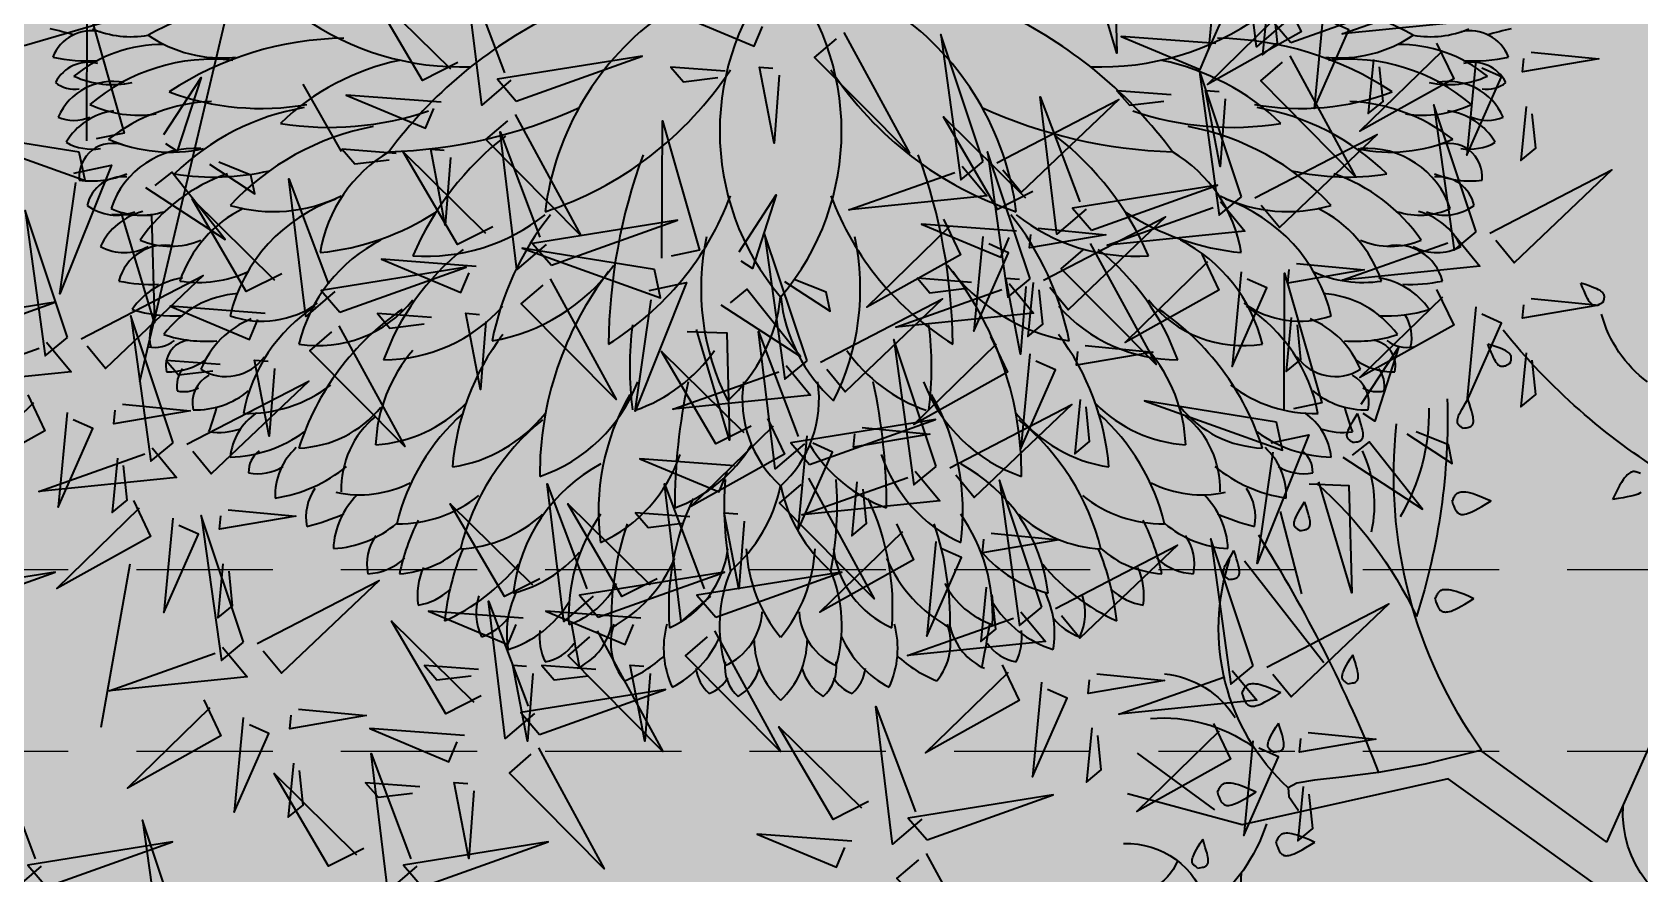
# Model space of a CAD drawing. Header units: millimetres. Extents: x -620 to 116137, y -21481 to 17762.
# Drawn here: x 4790 to 5675, y 6081 to 6544 of the extents above; entities that cross this region are included whole.
import ezdxf

# ---------------------------------------------------------------- set-up
doc = ezdxf.new("R2010")
doc.units = ezdxf.units.MM
doc.header["$LTSCALE"] = 150
doc.linetypes.add('1625_East Villa$0$DASHED', pattern=[0.75, 0.5, -0.25])
doc.layers.add('1625_East Villa$0$ad-Elevation 10', color=8, linetype='Continuous')
doc.layers.add('1625_East Villa$0$ad-Furniture', color=8, linetype='Continuous')
doc.layers.add('1625_East Villa$0$ad-Landscape', color=7, linetype='Continuous', lineweight=35, true_color=0x007f00)
doc.layers.add('1625_East Villa$0$ad-Landscape 2', color=7, linetype='Continuous', lineweight=35, true_color=0x264c00)

# ---------------------------------------------------------------- blocks, each defined once
blk = doc.blocks.new('1625_East Villa$0$bamboo')
at = {"layer": '1625_East Villa$0$ad-Landscape'}
blk.add_line((-124.2, -652.6), (-157.7, -842.3), dxfattribs=at)
for points in [[(-119.8, -578.6), (-100, -620.2), (-209, -681), (-112.7, -587.2)], [(8.2, -743.4), (-41.2, -595.8), (-17.7, -764.7), (8.2, -743.4)], [(-9.8, -589.2), (68.8, -596.8), (-19.9, -612), (-18.4, -596.3)], [(352.8, -669.4), (311.6, -690.1), (248.5, -582.4), (344.3, -676.7)], [(489.3, -669.4), (448.2, -690.1), (385.1, -582.4), (480.9, -676.7)], [(527.1, -597.7), (464.1, -593), (478.7, -609.9), (518.7, -605)], [(590.2, -602.4), (584.1, -681.2), (567.1, -592.8), (582.9, -593.9)], [(-74.2, -598.9), (-84.7, -708.9), (-44.2, -617.6), (-67, -607.5)], [(-15.8, -652.1), (-21.8, -715), (-4.6, -700.8), (-8.7, -660.7)], [(-357.5, -714.1), (-210.9, -661.7), (-379.3, -688.7), (-357.5, -714.1)], [(23.9, -744.9), (165.8, -671.4), (52.3, -779.4), (31, -753.6)], [(420.7, -714.1), (567.3, -661.7), (398.9, -688.7), (420.7, -714.1)], [(557.2, -714.1), (703.8, -661.7), (535.4, -688.7), (557.2, -714.1)], [(333.5, -715.5), (223.2, -707.2), (315.3, -745.8), (325, -722.8)], [(346.4, -826.2), (312.4, -855.4), (293, -695.5), (339.1, -817.8)], [(470, -715.5), (359.7, -707.2), (451.8, -745.8), (461.5, -722.8)], [(284.5, -805.8), (243.4, -826.4), (180.3, -718.7), (276.1, -813.1)], [(419.5, -729.9), (495.9, -870.2), (385.6, -759), (411, -737.1)], [(556, -729.9), (632.4, -870.2), (522.1, -759), (547.5, -737.1)], [(-16.2, -749), (12.3, -783.5), (-148, -799.7), (-24.8, -756.1)], [(281.4, -774.9), (218.4, -770.2), (232.9, -787.1), (272.9, -782.2)], [(344.4, -779.7), (338.4, -858.4), (321.4, -770), (337.1, -771.2)], [(417.9, -774.9), (354.9, -770.2), (369.5, -787.1), (409.4, -782.2)], [(480.9, -779.7), (474.9, -858.4), (457.9, -770), (473.7, -771.2)], [(352.4, -850.5), (499, -798.1), (330.6, -825.1), (352.4, -850.5)], [(-37.9, -810.4), (-18.1, -852), (-127, -912.8), (-30.8, -819)], [(72.2, -821), (150.8, -828.6), (62, -843.8), (63.5, -828.1)], [(7.8, -830.7), (-2.8, -940.7), (37.7, -849.4), (14.9, -839.3)], [(265.2, -851.8), (154.9, -843.6), (247, -882.2), (256.7, -859.1)], [(-227.1, -1003.5), (-261, -1032.7), (-280.5, -872.8), (-234.3, -995)], [(209.8, -1003.5), (175.9, -1032.7), (156.4, -872.8), (202.6, -995)], [(351.2, -866.2), (427.7, -1006.6), (317.3, -895.4), (342.8, -873.5)], [(148, -983), (106.8, -1003.7), (43.8, -896), (139.5, -990.3)], [(66.1, -883.9), (60.1, -946.8), (77.4, -932.6), (73.3, -892.5)], [(213.1, -911.3), (150.1, -906.6), (164.7, -923.5), (204.7, -918.6)], [(276.1, -916), (270.1, -994.8), (253.1, -906.4), (268.9, -907.6)], [(-60.1, -1097.9), (-109.5, -950.3), (-85.9, -1119.2), (-60.1, -1097.9)], [(715.7, -974.6), (605.5, -966.3), (697.6, -1004.9), (707.3, -981.8)], [(-221, -1027.7), (-74.4, -975.4), (-242.8, -1002.3), (-221, -1027.7)], [(215.9, -1027.7), (362.5, -975.4), (194.1, -1002.3), (215.9, -1027.7)]]:
    blk.add_lwpolyline(points, dxfattribs=at)
at = {"layer": '1625_East Villa$0$ad-Landscape 2'}
for p, q in [((-57.1, 6), (-247.1, -49.8)), ((-12.4, -16.3), (-113, -440.5)), ((77, -94.4), (121.7, -172.6))]:
    blk.add_line(p, q, dxfattribs=at)
for points in [[(1220.1, -21.7), (1186.2, -50.9), (1166.7, 109), (1212.8, -13.3)], [(974.5, 68.1), (1020.5, 66.3), (1023.9, -58.4), (985.4, 70.4)], [(319, -89.9), (285.1, -119.1), (265.6, 40.8), (311.8, -81.4)], [(1140.9, 55.7), (1130.4, -54.4), (1170.9, 36.9), (1148, 47)], [(257.2, -69.4), (216.1, -90.1), (153, 17.6), (248.8, -76.7)], [(1218.1, 7.8), (1238, -33.8), (1129, -94.7), (1225.2, -0.8)], [(1199.3, 2.4), (1193.3, -60.5), (1210.5, -46.3), (1206.4, -6.2)], [(1226.2, -46), (1372.8, 6.4), (1204.4, -20.6), (1226.2, -46)], [(1417.4, 14.6), (1445.8, -19.9), (1285.6, -36.1), (1408.7, 7.5)], [(-174.3, -160.5), (-173.7, -0.6), (-130.6, -151.3), (-163.4, -158.2)], [(620.2, -20.1), (509.9, -11.8), (602, -50.4), (611.7, -27.3)], [(1263.8, -12.5), (1253.3, -122.6), (1293.7, -31.3), (1270.9, -21.1)], [(706.2, -34.4), (782.6, -174.8), (672.3, -63.6), (697.7, -41.7)], [(868.3, -184.3), (818.9, -36.7), (842.4, -205.6), (868.3, -184.3)], [(1139, -47.3), (1028.7, -39.1), (1120.8, -77.6), (1130.5, -54.6)], [(1395.6, -46.8), (1415.5, -88.4), (1306.5, -149.2), (1402.7, -55.4)], [(325.1, -114.1), (471.7, -61.8), (303.3, -88.7), (325.1, -114.1)], [(631.1, -84.2), (625.1, -163), (608.1, -74.6), (623.8, -75.8)], [(1225, -61.7), (1301.4, -202.1), (1191.1, -90.8), (1216.5, -69)], [(1322.2, -65.8), (1316.2, -128.7), (1333.4, -114.5), (1329.3, -74.4)], [(1441.3, -67.1), (1430.8, -177.1), (1471.2, -85.8), (1448.4, -75.7)], [(1505.7, -57.4), (1584.3, -65), (1495.6, -80.2), (1497.1, -64.5)], [(-84.5, -153), (-41.3, -86.9), (-69, -172.5), (-82.2, -163.9)], [(568.1, -79.5), (505.1, -74.8), (519.6, -91.7), (559.6, -86.8)], [(1168.6, -225.3), (1119.3, -77.6), (1142.8, -246.6), (1168.6, -225.3)], [(237.9, -115.5), (127.6, -107.2), (219.7, -145.8), (229.4, -122.8)], [(988, -239.9), (954.1, -269), (934.6, -109.2), (980.8, -231.4)], [(1086.9, -106.8), (1023.9, -102.1), (1038.4, -119), (1078.4, -114.1)], [(1149.9, -111.5), (1143.9, -190.3), (1126.9, -101.9), (1142.6, -103)], [(323.9, -129.9), (400.4, -270.3), (290, -159), (315.4, -137.2)], [(884, -185.9), (1025.9, -112.3), (912.4, -220.4), (891.1, -194.5)], [(1441.7, -266.2), (1392.3, -118.6), (1415.9, -287.5), (1441.7, -266.2)], [(1499.7, -120.3), (1493.7, -183.2), (1510.9, -169), (1506.8, -128.9)], [(-183, -173.7), (-336.7, -149), (-176.1, -206.5), (-183, -173.7)], [(494.6, -296.8), (495.3, -137), (538.4, -287.6), (505.6, -294.5)], [(926.2, -219.4), (885, -240.1), (822, -132.4), (917.7, -226.7)], [(360, -280.8), (326.1, -310), (306.6, -150.1), (352.7, -272.3)], [(1184.4, -226.8), (1326.3, -153.2), (1212.8, -261.3), (1191.5, -235.4)], [(-31.6, -187.5), (21.3, -222), (16.7, -200.1), (-20.7, -185.2)], [(185.8, -175), (122.8, -170.2), (137.4, -187.2), (177.4, -182.3)], [(298.2, -260.3), (257, -281), (193.9, -173.3), (289.7, -267.6)], [(248.8, -179.7), (242.8, -258.4), (225.8, -170), (241.6, -171.2)], [(922.9, -320.7), (873.5, -173.1), (897.1, -342), (922.9, -320.7)], [(-189.3, -197.8), (-145.6, -188.6), (-205.5, -338.1), (-187, -208.8)], [(-105.9, -214.5), (-13.2, -274.9), (-75.4, -196.7), (-94.9, -212.2)], [(114.3, -335.4), (80.4, -364.5), (60.9, -204.6), (107, -326.9)], [(843.9, -189.9), (872.4, -224.4), (712.1, -240.6), (835.3, -197)], [(1457.4, -267.7), (1599.3, -194.1), (1485.9, -302.2), (1464.5, -276.3)], [(584.4, -289.3), (627.6, -223.2), (600, -308.9), (586.7, -300.3)], [(994.1, -264.1), (1140.7, -211.8), (972.3, -238.7), (994.1, -264.1)], [(-196.6, -388.9), (-246, -241.3), (-222.5, -410.2), (-196.6, -388.9)], [(52.5, -314.9), (11.3, -335.6), (-51.8, -227.9), (44, -322.2)], [(1144.3, -230.8), (1172.7, -265.3), (1012.5, -281.6), (1135.7, -237.9)], [(-145, -245.6), (-99, -247.3), (-95.6, -372), (-134.1, -243.3)], [(366.1, -305), (512.7, -252.7), (344.3, -279.6), (366.1, -305)], [(822.2, -251.3), (842, -292.9), (733.1, -353.8), (829.3, -259.9)], [(906.9, -265.5), (796.6, -257.2), (888.7, -295.8), (898.4, -272.8)], [(938.6, -322.2), (1080.5, -248.7), (967.1, -356.7), (945.7, -330.8)], [(663.5, -416.2), (614.1, -268.5), (637.6, -437.5), (663.5, -416.2)], [(867.9, -271.6), (857.4, -381.7), (897.8, -290.4), (875, -280.2)], [(932.3, -262), (1010.9, -269.6), (922.2, -284.8), (923.7, -269.1)], [(992.9, -279.9), (1069.3, -420.3), (959, -309), (984.4, -287.2)], [(1417.4, -271.7), (1445.8, -306.2), (1285.6, -322.5), (1408.7, -278.8)], [(278.8, -306.4), (168.6, -298.1), (260.7, -336.7), (270.4, -313.7)], [(486, -310), (332.3, -285.3), (492.9, -342.8), (486, -310)], [(1122.6, -292.2), (1142.4, -333.8), (1033.4, -394.7), (1129.7, -300.8)], [(-180.9, -390.4), (-39, -316.9), (-152.5, -424.9), (-173.8, -399)], [(120.3, -359.6), (266.9, -307.2), (98.5, -334.2), (120.3, -359.6)], [(1168.2, -312.5), (1157.7, -422.6), (1198.2, -331.3), (1175.3, -321.1)], [(1218.2, -474.1), (1218.9, -314.2), (1262, -464.9), (1229.2, -471.8)], [(1232.6, -302.9), (1311.2, -310.5), (1222.5, -325.7), (1224, -310)], [(364.9, -320.8), (441.3, -461.2), (331, -349.9), (356.4, -328.1)], [(479.7, -334.2), (523.4, -325), (463.5, -474.5), (482, -345.1)], [(563.1, -350.9), (655.8, -411.2), (593.6, -333), (574, -348.6)], [(637.4, -323.8), (690.3, -358.3), (685.7, -336.5), (648.3, -321.5)], [(898.6, -326.3), (927, -360.8), (766.8, -377), (889.9, -333.4)], [(854.8, -325), (791.8, -320.2), (806.4, -337.2), (846.3, -332.2)], [(917.8, -329.7), (911.8, -408.4), (894.8, -320), (910.5, -321.2)], [(926.3, -324.9), (920.3, -387.8), (937.5, -373.5), (933.4, -333.5)], [(1395.6, -333.1), (1415.5, -374.7), (1306.5, -435.6), (1402.7, -341.7)], [(-357.5, -400.5), (-210.9, -348.1), (-379.3, -375.1), (-357.5, -400.5)], [(33.1, -361), (-77.2, -352.7), (14.9, -391.3), (24.6, -368.2)], [(679.2, -417.7), (821.1, -344.1), (707.7, -452.2), (686.3, -426.3)], [(1441.3, -353.4), (1430.8, -463.5), (1471.2, -372.2), (1448.4, -362)], [(1505.7, -343.8), (1584.3, -351.4), (1495.6, -366.6), (1497.1, -350.9)], [(-73.8, -511.6), (-123.1, -364), (-99.6, -532.9), (-73.8, -511.6)], [(226.8, -365.9), (163.8, -361.1), (178.3, -378.1), (218.3, -373.2)], [(289.8, -370.6), (283.8, -449.3), (266.8, -360.9), (282.5, -362.1)], [(1226.6, -365.8), (1220.6, -428.7), (1237.8, -414.5), (1233.7, -374.4)], [(119.1, -375.3), (195.6, -515.7), (85.2, -404.5), (110.7, -382.6)], [(524, -381.9), (570, -383.6), (573.4, -508.4), (534.9, -379.6)], [(660.4, -512.6), (626.5, -541.8), (607, -381.9), (653.1, -504.2)], [(813.7, -538.9), (764.3, -391.3), (787.8, -560.2), (813.7, -538.9)], [(876.8, -387.7), (896.6, -429.3), (787.7, -490.1), (883.9, -396.3)], [(-221, -394.5), (-192.5, -429), (-352.8, -445.2), (-229.6, -401.6)], [(598.6, -492.1), (557.4, -512.8), (494.3, -405.1), (590.1, -499.4)], [(922.5, -407.9), (912, -518), (952.4, -426.7), (929.6, -416.6)], [(986.9, -398.3), (1065.5, -405.9), (976.8, -421.1), (978.3, -405.4)], [(1308, -466.6), (1351.2, -400.5), (1323.6, -486.2), (1310.3, -477.5)], [(1499.7, -406.7), (1493.7, -469.6), (1510.9, -455.4), (1506.8, -415.3)], [(-19, -420.4), (-82, -415.7), (-67.4, -432.6), (-27.4, -427.7)], [(44, -425.1), (38, -503.9), (21, -415.5), (36.8, -416.7)], [(639.2, -421.7), (667.6, -456.2), (507.4, -472.5), (630.5, -428.8)], [(-58, -513.1), (83.9, -439.6), (-29.6, -547.6), (-50.9, -521.7)], [(-242.7, -455.8), (-222.9, -497.4), (-331.8, -558.3), (-235.6, -464.5)], [(-132.6, -466.5), (-54, -474.1), (-142.8, -489.3), (-141.3, -473.6)], [(829.4, -540.4), (971.3, -466.8), (857.8, -574.9), (836.5, -549)], [(980.9, -461.2), (974.9, -524.1), (992.1, -509.9), (988, -469.8)], [(1209.6, -487.3), (1055.9, -462.6), (1216.5, -520.1), (1209.6, -487.3)], [(-197, -476.1), (-207.5, -586.2), (-167.1, -494.9), (-189.9, -484.8)], [(617.4, -483.1), (637.2, -524.7), (528.3, -585.6), (624.5, -491.7)], [(666.4, -536.8), (813, -484.5), (644.6, -511.4), (666.4, -536.8)], [(663.1, -503.4), (652.6, -613.5), (693, -522.2), (670.2, -512)], [(727.5, -493.8), (806.1, -501.4), (717.4, -516.6), (718.9, -500.9)], [(1203.3, -511.5), (1247, -502.3), (1187.1, -651.7), (1205.5, -522.4)], [(1361, -501.1), (1413.9, -535.6), (1409.3, -513.8), (1371.9, -498.8)], [(-98.1, -517.2), (-69.7, -551.7), (-229.9, -567.9), (-106.7, -524.3)], [(1286.7, -528.1), (1379.3, -588.5), (1317.2, -510.3), (1297.6, -525.8)], [(-138.6, -529.4), (-144.7, -592.3), (-127.4, -578.1), (-131.5, -538)], [(579.2, -538.2), (468.9, -529.9), (561.1, -568.5), (570.7, -545.5)], [(414.6, -689.9), (380.7, -719), (361.2, -559.2), (407.3, -681.4)], [(551.1, -689.9), (517.2, -719), (497.7, -559.2), (543.9, -681.4)], [(665.2, -552.6), (741.7, -693), (631.3, -581.7), (656.8, -559.9)], [(789.3, -544.5), (817.8, -578.9), (657.5, -595.2), (780.7, -551.6)], [(721.5, -556.7), (715.5, -619.6), (732.7, -605.4), (728.6, -565.3)], [(936.5, -702.5), (887.2, -554.9), (910.7, -723.8), (936.5, -702.5)], [(1247.5, -559.2), (1293.6, -560.9), (1297, -685.7), (1258.5, -556.9)], [(767.6, -605.8), (787.4, -647.4), (678.5, -708.3), (774.7, -614.5)], [(877.7, -616.5), (956.3, -624.1), (867.5, -639.3), (869, -623.6)], [(813.3, -626.1), (802.7, -736.2), (843.2, -644.9), (820.4, -634.7)], [(952.3, -704), (1094.2, -630.5), (980.7, -738.5), (959.4, -712.7)], [(1182.3, -770.7), (1132.9, -623.1), (1156.5, -792), (1182.3, -770.7)], [(871.6, -679.4), (865.6, -742.3), (882.9, -728.1), (878.8, -688)], [(912.2, -708.1), (940.6, -742.6), (780.4, -758.8), (903.6, -715.2)], [(1198, -772.2), (1339.9, -698.7), (1226.5, -806.7), (1205.1, -780.8)], [(890.5, -769.5), (910.3, -811.1), (801.3, -871.9), (897.6, -778.1)], [(1000.5, -780.1), (1079.1, -787.7), (990.4, -802.9), (991.9, -787.2)], [(1158, -776.3), (1186.4, -810.8), (1026.2, -827), (1149.3, -783.4)], [(936.1, -789.8), (925.6, -899.8), (966.1, -808.5), (943.2, -798.4)], [(796.9, -949), (763, -978.1), (743.5, -818.2), (789.6, -940.5)], [(1136.2, -837.6), (1156, -879.2), (1047.1, -940.1), (1143.3, -846.3)], [(735.1, -928.5), (693.9, -949.2), (630.8, -841.5), (726.6, -935.8)], [(994.5, -843), (988.5, -905.9), (1005.7, -891.7), (1001.6, -851.6)], [(1181.9, -857.9), (1171.4, -968), (1211.8, -876.7), (1189, -866.6)], [(1246.3, -848.3), (1324.9, -855.9), (1236.2, -871.1), (1237.7, -855.4)], [(1240.3, -911.2), (1234.3, -974.1), (1251.5, -959.9), (1247.4, -919.8)], [(803, -973.2), (949.5, -920.8), (781.1, -947.8), (803, -973.2)], [(801.8, -988.9), (878.2, -1129.3), (767.9, -1018.1), (793.3, -996.2)]]:
    blk.add_lwpolyline(points, dxfattribs=at)
blk = doc.blocks.new('1625_East Villa$0$A$C7DA81DBD')
at = {"layer": '1625_East Villa$0$ad-Landscape'}
for centre, radius, start, end in [((-0.278, -1.6321), 1.6541, 7.07097, 54.85412), ((2.0051, 0.5207), 2.0521, 213.36445, 251.77879), ((0.5036, -2.3877), 1.7715, 23.40985, 52.04459), ((-2.2619, -2.2221), 3.2578, 0.48635, 20.14254), ((1.8408, -1.8007), 0.8356, 9.30481, 59.3197), ((1.8918, -0.7397), 1.7085, 200.47463, 238.37181), ((2.2585, -2.2572), 0.9551, 13.74281, 70.74014), ((0.0127, -2.4992), 1.6882, 11.02849, 38.56329), ((2.0528, -0.5755), 1.111, 231.64981, 273.95156), ((2.8127, -0.1703), 1.5025, 236.86683, 264.37468), ((2.7888, -2.0624), 0.7268, 18.67082, 63.79699), ((3.6025, -1.7876), 0.3701, 25.36372, 76.0362), ((0.9565, -2.7668), 1.425, 19.73306, 51.77211), ((1.8936, -2.412), 0.9205, 13.66836, 62.88227), ((3.5309, -1.1863), 0.4429, 246.56317, 293.43683), ((3.5663, -1.8937), 0.2709, 13.65461, 102.44901), ((3.799, -1.3868), 0.2788, 240.36234, 299.63766), ((1.856, -1.0904), 1.1017, 216.03906, 260.26816), ((-0.5421, -2.9513), 1.9362, 359.73155, 37.41149), ((3.3701, -1.1333), 0.7046, 245.60352, 278.75304), ((3.3942, -2.2431), 0.4369, 34.78481, 81.07296), ((3.6458, -0.9704), 0.8788, 267.00257, 282.07341), ((2.6751, -1.5084), 0.6953, 218.28249, 279.3433), ((3.104, -2.4748), 0.5733, 35.76353, 86.37343), ((2.3006, -1.3581), 0.9275, 221.73929, 269.82837), ((1.3292, -3.2587), 1.5303, 17.59049, 55.74559), ((3.0021, -1.5187), 0.5438, 233.77897, 289.79803), ((2.167, -2.7765), 0.9598, 10.85815, 56.55055), ((3.5079, -1.2176), 0.814, 266.76384, 287.52222), ((3.4132, -2.1554), 0.2388, 346.75476, 32.31761), ((-1.1102, -2.3286), 1.9834, 352.86966, 7.13034), ((0.4415, -3.0214), 1.4626, 4.53972, 37.07204), ((2.8672, -2.5356), 0.5252, 21.8257, 68.02813), ((3.3241, -1.386), 0.7926, 265.56631, 288.01228), ((1.1439, -1.6998), 0.9279, 214.91657, 251.05051), ((1.4468, -2.8141), 0.8978, 2.30093, 40.50756), ((3.4098, -2.3203), 0.1483, 346.0967, 81.70295), ((3.6227, -2.031), 0.1831, 231.14247, 282.0713), ((3.2095, -2.1093), 0.2729, 215.39886, 302.15517), ((3.5474, -1.9775), 0.3785, 233.8191, 270.95416), ((1.6974, -2.079), 0.9321, 201.01467, 251.00855), ((3.2185, -2.5369), 0.186, 348.23624, 60.99446), ((3.3252, -2.438), 0.1695, 350.71369, 36.27653), ((-0.2948, -3.161), 1.349, 352.2305, 30.01298), ((3.0882, -1.8014), 0.7945, 232.47186, 271.55185), ((3.387, -2.0873), 0.4877, 230.8294, 271.59888), ((3.4542, -2.3019), 0.1679, 239.89017, 283.18093), ((2.0257, -2.069), 0.8461, 218.49282, 261.42911), ((2.4021, -1.9593), 0.8207, 225.12287, 265.9267), ((1.0136, -3.5245), 1.2421, 13.52703, 48.39805), ((2.8129, -2.1522), 0.6446, 219.15642, 267.78171), ((2.8327, -2.8868), 0.3555, 6.20703, 55.71806), ((4.7109, -2.1806), 1.4962, 194.55365, 200.41362), ((0.4879, -3.7225), 1.408, 14.08678, 50.75178), ((1.9988, -3.0323), 0.5442, 358.24862, 50.68038), ((3.255, -2.3074), 0.3987, 250.94104, 277.72728), ((3.2048, -2.0899), 0.7587, 233.84333, 268.58495), ((1.4049, -2.5545), 0.8684, 198.68778, 245.28391), ((2.5541, -3.0699), 0.3719, 357.60187, 47.96098), ((2.9291, -2.9329), 0.15, 357.47025, 53.80961), ((0.5792, -3.7449), 0.9742, 6.46688, 61.65563), ((3.0549, -2.2322), 0.863, 231.02378, 261.38718), ((3.0253, -2.6704), 0.2744, 237.97543, 281.26619), ((2.2078, -2.5037), 0.7304, 230.8151, 271.05063), ((2.4357, -2.4238), 0.6427, 243.07607, 282.38547), ((2.1285, -3.3962), 0.4606, 2.36478, 45.58317), ((2.4584, -3.1948), 0.2887, 349.0778, 34.64065), ((-0.7845, -3.7974), 1.7654, 358.75477, 18.61147), ((0.2113, -3.764), 1.0157, 356.98112, 35.15022), ((1.8961, -2.6169), 0.7641, 227.38545, 266.81155), ((0.9147, -3.7961), 1.3196, 11.93886, 26.21864), ((2.6219, -2.7574), 0.6207, 229.77589, 266.93335), ((3.0457, -2.0047), 1.2814, 246.14352, 256.28476), ((2.1061, -3.4684), 0.2887, 349.0778, 34.64065), ((1.3701, -3.1096), 0.824, 203.21959, 241.77969), ((1.7238, -2.9221), 0.7346, 220.38662, 256.09196), ((0.4659, -3.9514), 1.4875, 5.97252, 22.70743), ((2.2394, -2.9434), 0.5806, 228.33638, 266.67487), ((2.4029, -3.194), 0.3293, 226.24511, 267.68542), ((2.4444, -2.7002), 1.2047, 219.61762, 245.52562), ((1.6924, -3.6508), 0.4098, 352.3277, 23.61076), ((1.383, -3.3555), 0.488, 207.43755, 251.18261), ((2.1581, -3.3546), 0.3559, 226.86291, 260.36915), ((1.7595, -3.3631), 0.6247, 211.25767, 253.08831), ((1.0337, -3.8696), 0.5516, 350.48559, 25.45287), ((1.4522, -3.7508), 0.3106, 333.81915, 18.78711), ((1.8213, -3.5993), 0.3023, 216.32124, 252.6008), ((0.6413, -3.9243), 0.3417, 320.17932, 18.67463), ((1.3268, -3.7443), 0.3576, 194.37957, 245.67824), ((-5.8663, -2.673), 7.168, 348.75967, 350.83335), ((1.0529, -3.8878), 0.3429, 334.82228, 6.10535), ((1.1804, -3.4536), 0.743, 227.03228, 248.14061), ((1.4147, -3.7701), 0.2686, 215.04222, 258.95985)]:
    blk.add_arc(centre, radius, start, end, dxfattribs=at)
at = {"layer": '1625_East Villa$0$ad-Landscape 2'}
for centre, radius, start, end in [((1.1235, -0.9635), 1.4762, 139.56784, 220.43216), ((-1.1235, -0.9635), 1.4762, 319.56784, 40.43216), ((-2.7222, -2.1138), 1.9478, 93.73964, 118.81783), ((2.7222, -2.1138), 1.9478, 61.18217, 86.26036), ((-4.487, -1.6291), 1.2847, 71.99953, 78.36281), ((-3.7607, 0.1513), 0.5674, 246.95643, 280.10595), ((-1.8532, 0.9988), 1.5896, 234.65742, 272.19306), ((-0.1824, -2.6175), 2.5892, 116.37959, 143.62907), ((0.278, -1.6321), 1.6541, 125.14588, 172.92903), ((0.1824, -2.6175), 2.5892, 36.37093, 63.62041), ((1.8532, 0.9988), 1.5896, 267.80694, 305.34258), ((3.7607, 0.1513), 0.5674, 259.89405, 293.04357), ((4.487, -1.6291), 1.2847, 101.63719, 108.00047), ((-3.9905, -0.6212), 0.2383, 76.99707, 158.77188), ((-3.5803, -1.2652), 0.8033, 89.21022, 129.38588), ((-3.2335, 0.2213), 0.7603, 235.7746, 275.87942), ((-2.5064, -2.2982), 1.8728, 90.64954, 123.44704), ((2.5064, -2.2982), 1.8728, 56.55296, 89.35046), ((3.2335, 0.2213), 0.7603, 264.12058, 304.2254), ((3.5803, -1.2652), 0.8033, 50.61412, 90.78978), ((3.9905, -0.6212), 0.2383, 21.22812, 103.00293), ((-4.0211, 0.3309), 0.8867, 257.52959, 274.45848), ((-3.2885, -1.64), 1.0932, 83.82806, 130.47833), ((-1.9143, -1.938), 1.4152, 101.89122, 133.87774), ((1.9143, -1.938), 1.4152, 46.12226, 78.10878), ((3.2885, -1.64), 1.0932, 49.52167, 96.17194), ((4.0211, 0.3309), 0.8867, 265.54152, 282.47041), ((-4.0065, -0.7788), 0.2144, 75.31026, 152.80649), ((-3.8679, -0.1672), 0.5263, 245.03704, 282.60876), ((-2.0051, 0.5207), 2.0521, 288.22121, 326.63555), ((3.8679, -0.1672), 0.5263, 257.39124, 294.96296), ((4.0065, -0.7788), 0.2144, 27.19351, 104.68974), ((-4.09, -0.5543), 0.1658, 229.71676, 280.64559), ((-3.8641, -1.0224), 0.3477, 79.21259, 156.08162), ((-3.0057, 0.698), 1.5293, 249.60798, 279.92697), ((3.0057, 0.698), 1.5293, 260.07303, 290.39202), ((3.8641, -1.0224), 0.3477, 23.91838, 100.78741), ((4.09, -0.5543), 0.1658, 259.35441, 310.28324), ((-3.7147, -0.1925), 0.678, 245.29475, 278.44427), ((-3.2424, -1.8545), 1.0655, 92.74788, 127.4895), ((-2.5206, -2.2177), 1.411, 99.65865, 134.4053), ((-2.3551, 1.8074), 2.8907, 271.74206, 294.32586), ((2.3551, 1.8074), 2.8907, 245.67414, 268.25794), ((2.5206, -2.2177), 1.411, 45.5947, 80.34135), ((3.2424, -1.8545), 1.0655, 52.5105, 87.25212), ((3.7147, -0.1925), 0.678, 261.55573, 294.70525), ((-4.09, -0.6654), 0.2348, 246.95459, 293.04541), ((-3.8058, -1.2269), 0.3858, 98.11277, 148.84912), ((-2.6118, 0.8298), 1.7705, 260.78995, 288.93131), ((2.6118, 0.8298), 1.7705, 251.06869, 279.21005), ((3.8058, -1.2269), 0.3858, 31.15088, 81.88723), ((4.09, -0.6654), 0.2348, 246.95459, 293.04541), ((-3.5292, -0.1698), 0.9139, 246.6856, 281.98272), ((-2.0704, -2.4383), 1.5297, 100.87998, 136.84474), ((-0.5036, -2.3877), 1.7715, 127.95541, 156.59015), ((2.0704, -2.4383), 1.5297, 43.15526, 79.12002), ((3.5292, -0.1698), 0.9139, 258.01728, 293.3144), ((-3.9828, -0.7528), 0.3143, 240.83495, 278.40667), ((-3.867, -1.2266), 0.1934, 69.40402, 185.81334), ((-3.3934, -1.5704), 0.508, 85.63715, 161.63434), ((-1.8408, -1.8007), 0.8356, 120.6803, 170.69519), ((2.2619, -2.2221), 3.2578, 159.85746, 179.51365), ((3.3934, -1.5704), 0.508, 18.36566, 94.36285), ((3.867, -1.2266), 0.1934, 354.18666, 110.59598), ((3.9828, -0.7528), 0.3143, 261.59333, 299.16505), ((-3.2785, 0.1985), 1.4267, 260.74511, 283.04309), ((3.2785, 0.1985), 1.4267, 256.95691, 279.25489), ((-3.9905, -0.7068), 0.5437, 262.71659, 292.35425), ((-3.8061, -1.4393), 0.2126, 83.93136, 167.1466), ((-2.8723, -2.1694), 1.0147, 108.93763, 145.3584), ((2.8723, -2.1694), 1.0147, 34.6416, 71.06237), ((3.9905, -0.7068), 0.5437, 247.64575, 277.28341), ((3.8061, -1.4393), 0.2126, 12.8534, 96.06864), ((-3.8429, -1.1634), 0.2852, 233.28378, 291.64538), ((-2.935, -0.5362), 0.8919, 253.64007, 296.08119), ((-2.2585, -2.2572), 0.9551, 109.25986, 166.25719), ((-1.8918, -0.7397), 1.7085, 301.62819, 339.52537), ((2.935, -0.5362), 0.8919, 243.91881, 286.35993), ((3.8429, -1.1634), 0.2852, 248.35462, 306.71622), ((-3.6025, -1.7876), 0.3701, 103.9638, 154.63628), ((-3.6986, -1.0203), 0.4283, 245.59747, 287.58932), ((-2.7888, -2.0624), 0.7268, 116.20301, 161.32918), ((-2.8127, -0.1703), 1.5025, 275.62532, 303.13317), ((-2.0528, -0.5755), 1.111, 266.04844, 308.35019), ((-0.0127, -2.4992), 1.6882, 141.43671, 168.97151), ((3.6986, -1.0203), 0.4283, 252.41068, 294.40253), ((0.9729, -1.8753), 1.4339, 167.8862, 206.84023), ((-0.9729, -1.8753), 1.4339, 333.15977, 12.1138), ((-3.799, -1.3868), 0.2788, 240.36234, 299.63766), ((-3.5663, -1.8937), 0.2709, 77.55099, 166.34539), ((-3.5309, -1.1863), 0.4429, 246.56317, 293.43683), ((-1.8936, -2.412), 0.9205, 117.11773, 166.33164), ((-0.9565, -2.7668), 1.425, 128.22789, 160.26694), ((-1.856, -1.0904), 1.1017, 279.73184, 323.96094), ((-3.6458, -0.9704), 0.8788, 257.92659, 272.99743), ((-3.3942, -2.2431), 0.4369, 98.92704, 145.21519), ((-3.3701, -1.1333), 0.7046, 261.24696, 294.39648), ((0.5421, -2.9513), 1.9362, 142.58851, 180.26845), ((-3.104, -2.4748), 0.5733, 93.62657, 144.23647), ((-2.6751, -1.5084), 0.6953, 260.6567, 321.71751), ((-0.9472, -1.8177), 0.9527, 312.26313, 353.77864), ((0.9472, -1.8177), 0.9527, 186.22136, 227.73687), ((-3.5079, -1.2176), 0.814, 252.47778, 273.23616), ((-3.4132, -2.1554), 0.2388, 147.68239, 193.24524), ((-3.0021, -1.5187), 0.5438, 250.20197, 306.22103), ((-2.167, -2.7765), 0.9598, 123.44945, 169.14185), ((-1.3292, -3.2587), 1.5303, 124.25441, 162.40951), ((-2.3006, -1.3581), 0.9275, 270.17163, 318.26071), ((-3.3241, -1.386), 0.7926, 251.98772, 274.43369), ((-2.8672, -2.5356), 0.5252, 111.97187, 158.1743), ((-0.4415, -3.0214), 1.4626, 142.92796, 175.46028), ((1.1102, -2.3286), 1.9834, 172.86966, 187.13034), ((-3.6227, -2.031), 0.1831, 257.9287, 308.85753), ((-3.4098, -2.3203), 0.1483, 98.29705, 193.9033), ((-1.4468, -2.8141), 0.8978, 139.49244, 177.69907), ((-1.1439, -1.6998), 0.9279, 288.94949, 325.08343), ((-3.5474, -1.9775), 0.3785, 269.04584, 306.1809), ((-3.2095, -2.1093), 0.2729, 237.84483, 324.60114), ((-3.3252, -2.438), 0.1695, 143.72347, 189.28631), ((-3.2185, -2.5369), 0.186, 119.00554, 191.76376), ((-1.6974, -2.079), 0.9321, 288.99145, 338.98533), ((2.889, -3.1417), 3.5018, 167.99481, 180.01757), ((0.4533, -2.5144), 0.6755, 171.39169, 227.83501), ((-0.4533, -2.5144), 0.6755, 312.16499, 8.60831), ((-2.889, -3.1417), 3.5018, 359.98243, 12.00519), ((-3.4542, -2.3019), 0.1679, 256.81907, 300.10983), ((-3.387, -2.0873), 0.4877, 268.40112, 309.1706), ((-3.0882, -1.8014), 0.7945, 268.44815, 307.52814), ((0.2948, -3.161), 1.349, 149.98702, 187.7695), ((-4.7109, -2.1806), 1.4962, 339.58638, 345.44635), ((-2.8327, -2.8868), 0.3555, 124.28194, 173.79297), ((-2.8129, -2.1522), 0.6446, 272.21829, 320.84358), ((-2.4021, -1.9593), 0.8207, 274.0733, 314.87713), ((-1.0136, -3.5245), 1.2421, 131.60195, 166.47297), ((-2.0257, -2.069), 0.8461, 278.57089, 321.50718), ((-3.255, -2.3074), 0.3987, 262.27272, 289.05896), ((-1.9988, -3.0323), 0.5442, 129.31962, 181.75138), ((-0.4879, -3.7225), 1.408, 129.24822, 165.91322), ((-3.2048, -2.0899), 0.7587, 271.41505, 306.15667), ((-0.9142, -2.3228), 0.8735, 290.1808, 328.59513), ((0.9142, -2.3228), 0.8735, 211.40487, 249.8192), ((-2.9291, -2.9329), 0.15, 126.19039, 182.52975), ((-2.5541, -3.0699), 0.3719, 132.03902, 182.39813), ((-1.4049, -2.5545), 0.8684, 294.71609, 341.31222), ((-3.0253, -2.6704), 0.2744, 258.73381, 302.02457), ((-3.0549, -2.2322), 0.863, 278.61282, 308.97622), ((-0.5792, -3.7449), 0.9742, 118.34437, 173.53312), ((-2.4584, -3.1948), 0.2887, 145.35935, 190.9222), ((-2.1285, -3.3962), 0.4606, 134.41683, 177.63522), ((-2.4357, -2.4238), 0.6427, 257.61453, 296.92393), ((-2.2078, -2.5037), 0.7304, 268.94937, 309.1849), ((1.7398, -3.1245), 2.0667, 175.95212, 190.67856), ((-0.8762, -2.8295), 0.8955, 310.78874, 348.03806), ((0.8762, -2.8295), 0.8955, 191.96194, 229.21126), ((-1.7398, -3.1245), 2.0667, 349.32144, 4.04788), ((0.8101, -3.7172), 1.4584, 154.44417, 184.66194), ((-0.8101, -3.7172), 1.4584, 355.33806, 25.55583), ((-3.0457, -2.0047), 1.2814, 283.71524, 293.85648), ((-2.6219, -2.7574), 0.6207, 273.06665, 310.22411), ((-0.9147, -3.7961), 1.3196, 153.78136, 168.06114), ((-1.8961, -2.6169), 0.7641, 273.18845, 312.61455), ((-0.2113, -3.764), 1.0157, 144.84978, 183.01888), ((0.7845, -3.7974), 1.7654, 161.38853, 181.24523), ((-2.1061, -3.4684), 0.2887, 145.35935, 190.9222), ((-2.4029, -3.194), 0.3293, 272.31458, 313.75489), ((-2.2394, -2.9434), 0.5806, 273.32513, 311.66362), ((-0.4659, -3.9514), 1.4875, 157.29257, 174.02748), ((-1.7238, -2.9221), 0.7346, 283.90804, 319.61338), ((-1.3701, -3.1096), 0.824, 298.22031, 336.78041), ((-0.8731, -3.3135), 0.5704, 293.73132, 353.32768), ((0.6722, -3.3341), 0.8727, 183.00382, 219.60588), ((-0.6722, -3.3341), 0.8727, 320.39412, 356.99618), ((0.8731, -3.3135), 0.5704, 186.67232, 246.26868), ((-1.6924, -3.6508), 0.4098, 156.38924, 187.6723), ((-2.4444, -2.7002), 1.2047, 294.47438, 320.38238), ((0.4847, -3.8253), 0.8385, 157.72257, 195.86731), ((-0.4847, -3.8253), 0.8385, 344.13269, 22.27743), ((-2.1581, -3.3546), 0.3559, 279.63085, 313.13709), ((-1.383, -3.3555), 0.488, 288.81739, 332.56245), ((-1.4522, -3.7508), 0.3106, 161.21289, 206.18085), ((-1.0337, -3.8696), 0.5516, 154.54713, 189.51441), ((-1.7595, -3.3631), 0.6247, 286.91169, 328.74233), ((-1.8213, -3.5993), 0.3023, 287.3992, 323.67876), ((-0.4664, -3.7254), 0.3595, 293.70561, 356.94873), ((0.4664, -3.7254), 0.3595, 183.05127, 246.29439), ((-1.0529, -3.8878), 0.3429, 173.89465, 205.17772), ((5.8663, -2.673), 7.168, 189.16665, 191.24033), ((-1.3268, -3.7443), 0.3576, 294.32176, 345.62043), ((-0.6413, -3.9243), 0.3417, 161.32537, 219.82068), ((-0.1425, -3.9552), 0.5349, 164.79318, 204.80951), ((-0.9056, -3.6412), 0.6057, 297.26946, 335.9728), ((0.9056, -3.6412), 0.6057, 204.0272, 242.73054), ((0.1425, -3.9552), 0.5349, 335.19049, 15.20682), ((-1.4147, -3.7701), 0.2686, 281.04015, 324.95778), ((-1.1804, -3.4536), 0.743, 291.85939, 312.96772), ((0.3234, -3.905), 0.4767, 180.43757, 227.26134), ((-0.3234, -3.905), 0.4767, 312.73866, 359.56243), ((-0.2663, -4.0457), 0.2252, 186.24095, 229.15573), ((-0.0961, -4.0625), 0.2274, 172.72717, 229.06653), ((-0.4137, -3.9807), 0.3046, 303.60504, 342.90266), ((0.4137, -3.9807), 0.3046, 197.09734, 236.39496), ((0.0961, -4.0625), 0.2274, 310.93347, 7.27283), ((0.2663, -4.0457), 0.2252, 310.84427, 353.75905), ((-0.4908, -4.0166), 0.2139, 291.17004, 329.58437), ((0.4908, -4.0166), 0.2139, 210.41563, 248.82996)]:
    blk.add_arc(centre, radius, start, end, dxfattribs=at)
blk = doc.blocks.new('1625_East Villa$0$A$C279134A6')
at = {"layer": '1625_East Villa$0$ad-Landscape', "linetype": 'Continuous'}
for p, q in [((352.6, 400.1), (423.7, 240.5)), ((72.2, 376.9), (16.7, 336.4)), ((150.2, 271.7), (93.3, 199)), ((134.4, 222.4), (119.1, 163.4))]:
    blk.add_line(p, q, dxfattribs=at)
for points in [[(344.6, 430.2), (239.1, 354.8)], [(59.8, 418.5), (59.3, 418.2), (58.9, 417.9), (58.4, 417.5), (58, 417.2), (57.7, 416.9), (57.3, 416.6), (57, 416.2), (56.7, 415.9), (56.4, 415.5), (56.2, 415.1), (56, 414.7), (55.9, 414.2), (55.9, 413.7), (55.9, 413), (56, 412.4), (56.1, 411.6), (56.4, 410.7), (56.8, 409.7), (57.3, 408.5), (58, 407), (59, 405.2), (60.2, 403.2), (61.6, 400.7), (63.4, 397.8)], [(59.8, 418.5), (61.2, 418.4), (62.4, 418.2), (63.3, 418), (64.1, 417.8), (64.8, 417.6), (65.3, 417.3), (65.7, 417), (66.1, 416.8), (66.4, 416.4), (66.7, 416.1), (66.9, 415.7), (67.1, 415.3), (67.3, 414.7), (67.4, 414.1), (67.4, 413.5), (67.4, 412.7), (67.3, 411.8), (67.1, 410.7), (66.9, 409.4), (66.5, 407.8), (66, 405.9), (65.3, 403.7), (64.5, 401), (63.4, 397.8)], [(115.9, 400.4), (116.5, 402.3), (117.1, 403.9), (117.6, 405.2), (118.1, 406.2), (118.6, 407), (119.1, 407.7), (119.6, 408.2), (120.1, 408.6), (120.6, 408.9), (121.2, 409.2), (121.8, 409.5), (122.5, 409.6), (123.2, 409.7), (124.1, 409.6), (125, 409.5), (126.1, 409.2), (127.3, 408.9), (128.8, 408.3), (130.4, 407.6), (132.3, 406.6), (134.6, 405.4), (137.2, 403.9), (140.2, 402.1), (143.7, 399.9)], [(115.9, 400.4), (116.2, 399.6), (116.5, 399), (116.8, 398.3), (117.2, 397.6), (117.5, 397), (117.9, 396.4), (118.2, 395.9), (118.7, 395.4), (119.1, 394.9), (119.6, 394.5), (120.1, 394.1), (120.7, 393.9), (121.5, 393.6), (122.3, 393.5), (123.3, 393.4), (124.4, 393.4), (125.7, 393.5), (127.2, 393.8), (128.9, 394.2), (131, 394.8), (133.5, 395.6), (136.4, 396.7), (139.8, 398.1), (143.7, 399.9)], [(352.6, 400.1), (262.6, 334.3)], [(239.1, 354.8), (91.7, 387.5), (9.7, 365.3)], [(74, 364.4), (74.6, 366.3), (75.2, 367.9), (75.7, 369.2), (76.2, 370.3), (76.7, 371.1), (77.2, 371.7), (77.7, 372.2), (78.2, 372.6), (78.7, 373), (79.3, 373.3), (79.9, 373.5), (80.6, 373.7), (81.3, 373.7), (82.2, 373.7), (83.1, 373.5), (84.2, 373.3), (85.4, 372.9), (86.9, 372.4), (88.5, 371.6), (90.4, 370.7), (92.7, 369.5), (95.3, 368), (98.3, 366.2), (101.8, 364)], [(263, 334.1), (222.6, 344.1), (189.3, 350.2), (162.9, 353.6), (143.5, 355.7), (130.8, 357.8), (124.7, 361.2), (125.1, 367.3), (131.9, 377.4)], [(74, 364.4), (74.3, 363.7), (74.6, 363), (74.9, 362.3), (75.3, 361.7), (75.6, 361.1), (76, 360.5), (76.3, 359.9), (76.8, 359.4), (77.2, 359), (77.7, 358.6), (78.2, 358.2), (78.8, 357.9), (79.6, 357.7), (80.4, 357.5), (81.4, 357.5), (82.5, 357.5), (83.8, 357.6), (85.3, 357.8), (87, 358.2), (89.1, 358.8), (91.6, 359.7), (94.5, 360.8), (97.9, 362.2), (101.8, 364)], [(113.9, 335.5), (113.5, 335.2), (113, 334.9), (112.6, 334.6), (112.2, 334.2), (111.8, 333.9), (111.5, 333.6), (111.2, 333.2), (110.9, 332.9), (110.6, 332.5), (110.4, 332.1), (110.2, 331.7), (110.1, 331.2), (110.1, 330.7), (110.1, 330.1), (110.2, 329.4), (110.3, 328.6), (110.6, 327.7), (111, 326.7), (111.5, 325.5), (112.2, 324), (113.2, 322.3), (114.4, 320.2), (115.8, 317.7), (117.6, 314.8)], [(113.9, 335.5), (115.4, 335.4), (116.6, 335.2), (117.5, 335), (118.3, 334.8), (119, 334.6), (119.5, 334.3), (119.9, 334.1), (120.3, 333.8), (120.6, 333.4), (120.9, 333.1), (121.1, 332.7), (121.3, 332.3), (121.5, 331.7), (121.6, 331.2), (121.6, 330.5), (121.6, 329.7), (121.5, 328.8), (121.3, 327.7), (121.1, 326.4), (120.7, 324.8), (120.2, 322.9), (119.5, 320.7), (118.6, 318), (117.6, 314.8)], [(91.5, 293.4), (92.1, 295.4), (92.7, 297), (93.2, 298.2), (93.7, 299.3), (94.2, 300.1), (94.7, 300.7), (95.2, 301.2), (95.7, 301.7), (96.2, 302), (96.8, 302.3), (97.4, 302.5), (98.1, 302.7), (98.8, 302.7), (99.7, 302.7), (100.6, 302.6), (101.7, 302.3), (102.9, 301.9), (104.4, 301.4), (106, 300.7), (107.9, 299.7), (110.2, 298.5), (112.8, 297), (115.8, 295.2), (119.3, 293)], [(91.5, 293.4), (91.8, 292.7), (92.1, 292), (92.4, 291.4), (92.8, 290.7), (93.1, 290.1), (93.5, 289.5), (93.8, 289), (94.3, 288.4), (94.7, 288), (95.2, 287.6), (95.7, 287.2), (96.3, 286.9), (97.1, 286.7), (97.9, 286.6), (98.9, 286.5), (100, 286.5), (101.3, 286.6), (102.8, 286.8), (104.5, 287.2), (106.6, 287.8), (109.1, 288.7), (112, 289.8), (115.4, 291.2), (119.3, 293)], [(167.1, 286.6), (166.7, 286.3), (166.2, 286), (165.8, 285.7), (165.4, 285.3), (165, 285), (164.7, 284.7), (164.3, 284.3), (164.1, 284), (163.8, 283.6), (163.6, 283.2), (163.4, 282.8), (163.3, 282.3), (163.2, 281.8), (163.3, 281.2), (163.4, 280.5), (163.5, 279.7), (163.8, 278.8), (164.2, 277.8), (164.7, 276.6), (165.4, 275.1), (166.4, 273.4), (167.5, 271.3), (169, 268.8), (170.8, 265.9)], [(167.1, 286.6), (168.6, 286.5), (169.7, 286.3), (170.7, 286.1), (171.5, 285.9), (172.2, 285.7), (172.7, 285.4), (173.1, 285.2), (173.5, 284.9), (173.8, 284.6), (174.1, 284.2), (174.3, 283.8), (174.5, 283.4), (174.7, 282.9), (174.8, 282.3), (174.8, 281.6), (174.8, 280.8), (174.7, 279.9), (174.5, 278.8), (174.3, 277.5), (173.9, 275.9), (173.3, 274), (172.7, 271.8), (171.8, 269.1), (170.8, 265.9)], [(229.8, 226.1), (230.4, 228), (230.9, 229.6), (231.5, 230.9), (232, 231.9), (232.5, 232.7), (233, 233.4), (233.5, 233.9), (234, 234.3), (234.5, 234.6), (235.1, 234.9), (235.7, 235.2), (236.4, 235.3), (237.1, 235.4), (238, 235.3), (238.9, 235.2), (240, 234.9), (241.2, 234.6), (242.6, 234), (244.3, 233.3), (246.2, 232.3), (248.5, 231.1), (251.1, 229.6), (254.1, 227.8), (257.6, 225.6)], [(229.8, 226.1), (230.1, 225.4), (230.4, 224.7), (230.7, 224), (231, 223.3), (231.4, 222.7), (231.8, 222.1), (232.1, 221.6), (232.5, 221.1), (233, 220.6), (233.5, 220.2), (234, 219.8), (234.6, 219.6), (235.3, 219.3), (236.2, 219.2), (237.1, 219.1), (238.3, 219.1), (239.5, 219.2), (241, 219.5), (242.8, 219.9), (244.9, 220.5), (247.4, 221.3), (250.3, 222.4), (253.7, 223.8), (257.6, 225.6)], [(82.1, 212.1), (81.6, 211.7), (81.2, 211.4), (80.8, 211.1), (80.4, 210.8), (80, 210.5), (79.6, 210.1), (79.3, 209.8), (79, 209.4), (78.7, 209), (78.5, 208.6), (78.4, 208.2), (78.2, 207.7), (78.2, 207.2), (78.2, 206.6), (78.3, 205.9), (78.5, 205.2), (78.7, 204.3), (79.1, 203.2), (79.6, 202), (80.4, 200.6), (81.3, 198.8), (82.5, 196.7), (84, 194.3), (85.8, 191.4)], [(82.1, 212.1), (83.5, 211.9), (84.7, 211.8), (85.7, 211.6), (86.5, 211.4), (87.1, 211.1), (87.6, 210.9), (88, 210.6), (88.4, 210.3), (88.7, 210), (89, 209.6), (89.3, 209.3), (89.5, 208.8), (89.6, 208.3), (89.7, 207.7), (89.8, 207), (89.7, 206.2), (89.6, 205.3), (89.5, 204.2), (89.2, 202.9), (88.8, 201.4), (88.3, 199.5), (87.6, 197.2), (86.8, 194.5), (85.8, 191.4)], [(132.7, 177.1), (132.2, 176.8), (131.8, 176.5), (131.4, 176.1), (131, 175.8), (130.6, 175.5), (130.2, 175.2), (129.9, 174.8), (129.6, 174.5), (129.4, 174.1), (129.1, 173.7), (129, 173.3), (128.9, 172.8), (128.8, 172.2), (128.8, 171.6), (128.9, 171), (129.1, 170.2), (129.3, 169.3), (129.7, 168.3), (130.3, 167.1), (131, 165.6), (131.9, 163.8), (133.1, 161.8), (134.6, 159.3), (136.4, 156.4)], [(132.7, 177.1), (134.1, 177), (135.3, 176.8), (136.3, 176.6), (137.1, 176.4), (137.7, 176.2), (138.2, 175.9), (138.7, 175.6), (139, 175.4), (139.3, 175), (139.6, 174.7), (139.9, 174.3), (140.1, 173.9), (140.2, 173.3), (140.3, 172.7), (140.4, 172.1), (140.3, 171.3), (140.3, 170.4), (140.1, 169.3), (139.8, 168), (139.4, 166.4), (138.9, 164.5), (138.2, 162.3), (137.4, 159.6), (136.4, 156.4)], [(241.9, 156.2), (242.5, 158.1), (243.1, 159.7), (243.6, 161), (244.2, 162), (244.7, 162.9), (245.2, 163.5), (245.6, 164), (246.2, 164.4), (246.7, 164.8), (247.2, 165.1), (247.9, 165.3), (248.5, 165.5), (249.3, 165.5), (250.1, 165.5), (251.1, 165.3), (252.2, 165.1), (253.4, 164.7), (254.8, 164.2), (256.5, 163.4), (258.4, 162.5), (260.6, 161.3), (263.2, 159.8), (266.3, 157.9), (269.8, 155.8)], [(241.9, 156.2), (242.3, 155.5), (242.6, 154.8), (242.9, 154.1), (243.2, 153.5), (243.6, 152.9), (243.9, 152.3), (244.3, 151.7), (244.7, 151.2), (245.1, 150.8), (245.6, 150.3), (246.2, 150), (246.8, 149.7), (247.5, 149.5), (248.3, 149.3), (249.3, 149.3), (250.4, 149.3), (251.7, 149.4), (253.2, 149.6), (255, 150), (257.1, 150.6), (259.5, 151.5), (262.5, 152.6), (265.8, 154), (269.8, 155.8)], [(377.2, 149.9), (376.2, 150.4), (375, 150.9), (373.6, 151.4), (371.9, 151.9), (369.8, 152.4), (367.3, 153), (364.3, 153.6), (360.9, 154.1), (356.8, 154.8)], [(376.8, 136.3), (376.1, 136), (375.5, 135.7), (374.8, 135.5), (374.2, 135.3), (373.5, 135.1), (372.9, 135), (372.2, 134.9), (371.6, 134.9), (371, 135), (370.3, 135.2), (369.6, 135.5), (368.9, 135.9), (368.1, 136.5), (367.3, 137.2), (366.4, 138.2), (365.4, 139.3), (364.3, 140.8), (363.1, 142.6), (361.7, 144.8), (360.3, 147.6), (358.6, 150.9), (356.8, 154.8)], [(170.6, 113.9), (170.1, 113.6), (169.7, 113.3), (169.3, 113), (168.9, 112.7), (168.5, 112.3), (168.1, 112), (167.8, 111.7), (167.5, 111.3), (167.3, 110.9), (167, 110.5), (166.9, 110.1), (166.8, 109.6), (166.7, 109.1), (166.7, 108.5), (166.8, 107.8), (167, 107), (167.2, 106.2), (167.6, 105.1), (168.2, 103.9), (168.9, 102.4), (169.8, 100.7), (171, 98.6), (172.5, 96.1), (174.3, 93.2)], [(170.6, 113.9), (172, 113.8), (173.2, 113.6), (174.2, 113.5), (175, 113.2), (175.6, 113), (176.1, 112.8), (176.6, 112.5), (176.9, 112.2), (177.2, 111.9), (177.5, 111.5), (177.8, 111.1), (178, 110.7), (178.1, 110.2), (178.2, 109.6), (178.3, 108.9), (178.2, 108.1), (178.2, 107.2), (178, 106.1), (177.7, 104.8), (177.3, 103.2), (176.8, 101.4), (176.1, 99.1), (175.3, 96.4), (174.3, 93.2)], [(249.6, 103.8), (249.1, 103.5), (248.7, 103.2), (248.3, 102.8), (247.8, 102.5), (247.5, 102.2), (247.1, 101.8), (246.8, 101.5), (246.5, 101.1), (246.2, 100.8), (246, 100.4), (245.8, 99.9), (245.7, 99.5), (245.7, 98.9), (245.7, 98.3), (245.8, 97.7), (246, 96.9), (246.2, 96), (246.6, 95), (247.1, 93.7), (247.9, 92.3), (248.8, 90.5), (250, 88.4), (251.5, 86), (253.3, 83.1)], [(249.6, 103.8), (251, 103.6), (252.2, 103.5), (253.2, 103.3), (253.9, 103.1), (254.6, 102.9), (255.1, 102.6), (255.5, 102.3), (255.9, 102), (256.2, 101.7), (256.5, 101.4), (256.8, 101), (257, 100.5), (257.1, 100), (257.2, 99.4), (257.2, 98.7), (257.2, 98), (257.1, 97), (257, 96), (256.7, 94.7), (256.3, 93.1), (255.8, 91.2), (255.1, 88.9), (254.3, 86.3), (253.3, 83.1)], [(283.7, 57), (282.5, 57.8), (281.5, 58.4), (280.6, 58.9), (279.9, 59.3), (279.3, 59.5), (278.7, 59.7), (278.2, 59.7), (277.7, 59.7), (277.3, 59.7), (276.8, 59.6), (276.4, 59.5), (276, 59.3), (275.5, 59), (275, 58.6), (274.6, 58.1), (274.1, 57.5), (273.5, 56.8), (273, 55.8), (272.3, 54.7), (271.6, 53.2), (270.8, 51.4), (269.8, 49.3), (268.7, 46.7), (267.4, 43.6)], [(283.7, 57), (283.8, 56.4), (283.9, 55.9), (284.1, 55.4), (284.1, 54.9), (284.2, 54.4), (284.3, 53.9), (284.3, 53.4), (284.3, 53), (284.2, 52.5), (284.2, 52.1), (284, 51.6), (283.8, 51.2), (283.5, 50.8), (283.1, 50.3), (282.6, 49.8), (281.9, 49.4), (281.2, 48.9), (280.2, 48.3), (279, 47.8), (277.5, 47.1), (275.6, 46.4), (273.4, 45.6), (270.7, 44.7), (267.4, 43.6)], [(350.3, 13.3), (349.1, 14.1), (348.1, 14.8), (347.2, 15.3), (346.5, 15.6), (345.9, 15.9), (345.3, 16), (344.8, 16.1), (344.3, 16.1), (343.9, 16.1), (343.4, 16), (343, 15.9), (342.5, 15.7), (342.1, 15.4), (341.6, 15), (341.2, 14.5), (340.7, 13.9), (340.1, 13.1), (339.6, 12.2), (338.9, 11), (338.2, 9.6), (337.4, 7.8), (336.4, 5.6), (335.3, 3.1), (334, 0)], [(350.3, 13.3), (350.4, 12.8), (350.5, 12.3), (350.7, 11.7), (350.7, 11.2), (350.8, 10.7), (350.9, 10.3), (350.9, 9.8), (350.9, 9.3), (350.8, 8.9), (350.8, 8.4), (350.6, 8), (350.4, 7.6), (350.1, 7.1), (349.7, 6.7), (349.2, 6.2), (348.5, 5.7), (347.8, 5.2), (346.8, 4.7), (345.6, 4.1), (344.1, 3.5), (342.2, 2.8), (340, 1.9), (337.3, 1), (334, 0)]]:
    blk.add_lwpolyline(points, dxfattribs=at)
for centre, radius, start, end in [((-48.8, 417.6), 139.9, 1.6998, 62.3602), ((-9.2, 348.3), 124.4, 18.0629, 85.7559), ((442.7, 379.2), 78.5, 99.9707, 183.8141), ((9.1, 460.1), 59.2, 267.7867, 344.3968), ((12.6, 401), 35, 20.5089, 108.247), ((230.2, 247.1), 155.4, 132.7556, 198.6371), ((-760.6, 724.4), 1021, 327.7895, 338.4969), ((538.9, 137.6), 338.7, 144.528, 186.2468), ((35.1, 421.5), 110.4, 265.3254, 305.1537), ((29.3, 347.2), 67.9, 275.7611, 327.6837), ((-51, 364.4), 295.6, 311.5008, 334.7886), ((-226.1, 96.2), 464.8, 358.3377, 17.8186), ((97.2, 158.4), 89, 334.3958, 12.8307), ((77.9, 92.1), 147.4, 358.9379, 30.6247), ((640.2, -258.1), 464.8, 121.6227, 141.1035), ((434.9, -0.7), 89, 126.6105, 165.0455)]:
    blk.add_arc(centre, radius, start, end, dxfattribs=at)
blk = doc.blocks.new('1625_East Villa$0$zw$DAD3')
at = {"transparency": 33554610}
h = blk.add_hatch(dxfattribs=at)
h.set_pattern_fill('DOTS', color=35, scale=20, angle=360)
h.set_pattern_definition([(360, (-800139.518, 271344.397), (15.875, 31.75), [0, -31.75])])
h.paths.add_polyline_path([(450, -2530), (2915, -2530), (2915, -450), (450, -450)])
at = {"layer": '1625_East Villa$0$ad-Elevation 10', "linetype": '1625_East Villa$0$DASHED'}
for points in [[(0, -1936.67), (3365, -1936.67)], [(0, -2036.67), (3365, -2036.67)]]:
    blk.add_lwpolyline(points, dxfattribs=at)
at = {"xscale": 95.10164028446887, "yscale": 95.10164028446887, "zscale": 95.10164028446887, "rotation": 359.9999999999999}
blk.add_blockref('1625_East Villa$0$A$C7DA81DBD', (1592.07, -1603.96), dxfattribs=at)
at = {"layer": '1625_East Villa$0$ad-Landscape', "linetype": 'Continuous', "xscale": 0.473259546584505, "yscale": 0.473259546584505, "zscale": 0.473259546584505, "rotation": 359.9999999999999}
blk.add_blockref('1625_East Villa$0$bamboo', (1292.6, -1624.94), dxfattribs=at)
at = {"layer": '1625_East Villa$0$ad-Landscape', "xscale": -0.7689692653037794, "yscale": 0.7689692653037794, "zscale": 0.7689692653037794, "rotation": 180}
blk.add_blockref('1625_East Villa$0$A$C279134A6', (1775.58, -1779.13), dxfattribs=at)
blk = doc.blocks.new('1625_East Villa$0$zw$D46D')
at = {"layer": '1625_East Villa$0$ad-Furniture'}
blk.add_blockref('1625_East Villa$0$zw$DAD3', (3610, 8185), dxfattribs=at)
blk = doc.blocks.new('1625_East Villa')
at = {"layer": '1625_East Villa$0$ad-Furniture'}
blk.add_blockref('1625_East Villa$0$zw$D46D', (0, 0), dxfattribs=at)

msp = doc.modelspace()

# ---------------------------------------------------------------- block references
msp.add_blockref('1625_East Villa', (0, 0))

doc.saveas('drawing.dxf')
